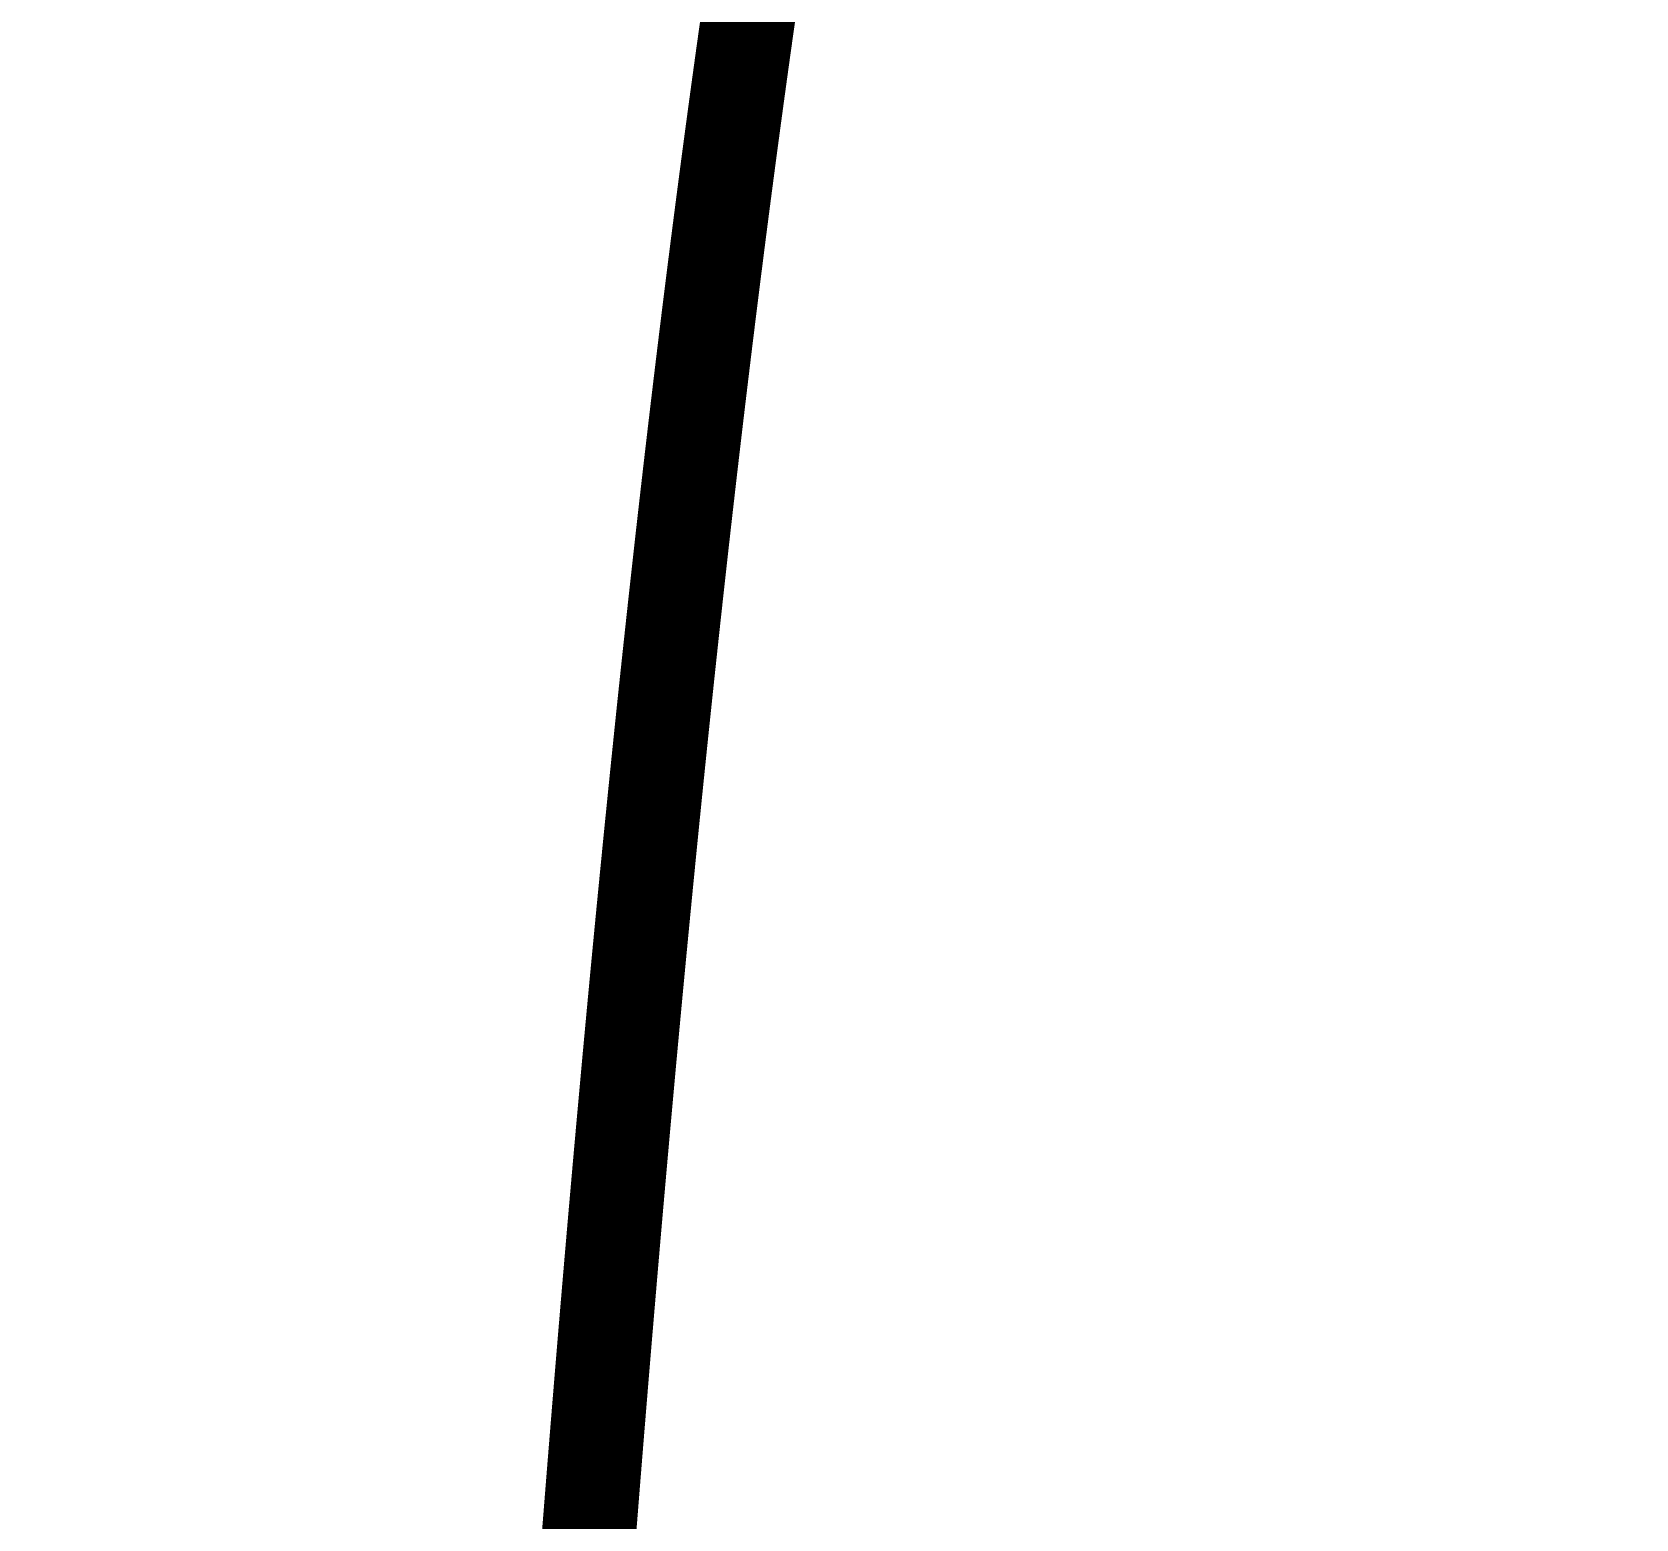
# Model space of a CAD drawing. Header units: inches. Extents: x -300 to 516, y -297 to 231.
# Drawn here: x -23.865 to -21.733, y -155.901 to -153.925 of the extents above; entities that cross this region are included whole.
import ezdxf

# ---------------------------------------------------------------- set-up
doc = ezdxf.new("R2010")
doc.units = ezdxf.units.IN
doc.header["$LTSCALE"] = 24
doc.header["$MEASUREMENT"] = 0
doc.layers.add('EXTERIOR DIMS', color=7, linetype='Continuous')
doc.layers.add('EXTERIOR ELEC EQUIP', color=190, linetype='Continuous')
doc.styles.get("Standard").update_dxf_attribs({"font": 'ARIALN.TTF'})
doc.dimstyles.get("Standard").update_dxf_attribs({"dimscale": 24, "dimtxt": 0.18, "dimasz": 0.18, "dimexe": 0.18, "dimexo": 0.0625, "dimgap": 0.09, "dimtad": 1, "dimdec": 4, "dimzin": 0, "dimdsep": 46, "dimlunit": 4, "dimtxsty": 'Standard', "dimcen": 0.09, "dimadec": 0, "dimazin": 0, "dimtfac": 1, "dimtdec": 4, "dimtofl": 0, "dimtmove": 0, "dimatfit": 3, "dimfxl": 0, "dimtolj": 1, "dimtzin": 0, "dimarcsym": 0})

# ---------------------------------------------------------------- blocks, each defined once
blk = doc.blocks.new('*D34')
at = {"layer": 'Defpoints', "color": 0, "transparency": 16777216}
for p in [(-82.9299, -75.3016), (-82.9299, -118.2971), (-15.7652, -155.5425)]:
    blk.add_point(p, dxfattribs=at)
at = {"layer": 'EXTERIOR DIMS', "color": 0, "lineweight": -2, "transparency": 16777216}
for p, q in [((-82.9299, -116.7971), (-82.9299, -70.9816)), ((-15.7652, -154.0425), (-15.7652, -70.9816)), ((-20.0852, -75.3016), (-78.6099, -75.3016))]:
    blk.add_line(p, q, dxfattribs=at)
at = {"layer": 'EXTERIOR DIMS', "color": 0, "transparency": 16777216}
for points in [[(-78.6099, -74.5816), (-78.6099, -76.0216), (-82.9299, -75.3016)], [(-20.0852, -74.5816), (-20.0852, -76.0216), (-15.7652, -75.3016)]]:
    blk.add_solid(points, dxfattribs=at)
at = {"layer": 'EXTERIOR DIMS', "color": 0, "transparency": 16777216, "insert": (-49.3476, -69.5706), "char_height": 4.32, "attachment_point": 5}
blk.add_mtext('\\A1;5\'-7 {\\H0.7x;\\S1/4;}"', dxfattribs=at)

msp = doc.modelspace()

# ---------------------------------------------------------------- linework, layer by layer
at = {"layer": 'EXTERIOR ELEC EQUIP', "color": 60, "const_width": 0.125}
msp.add_lwpolyline([(-23.12809, -155.9635), (-23.12798, -155.96211), (-23.12787, -155.96072), (-23.12776, -155.95934), (-23.12765, -155.95795), (-23.12755, -155.95656), (-23.12744, -155.95518), (-23.12733, -155.95379), (-23.12722, -155.9524), (-23.12711, -155.95102), (-23.127, -155.94963), (-23.12689, -155.94825), (-23.12678, -155.94686), (-23.12668, -155.94547), (-23.12657, -155.94409), (-23.12646, -155.9427), (-23.12635, -155.94132), (-23.12624, -155.93993), (-23.12613, -155.93855), (-23.12602, -155.93716), (-23.12591, -155.93578), (-23.1258, -155.93439), (-23.1257, -155.93301), (-23.12559, -155.93162), (-23.12548, -155.93024), (-23.12537, -155.92885), (-23.12526, -155.92747), (-23.12515, -155.92608), (-23.12504, -155.9247), (-23.12493, -155.92331), (-23.12482, -155.92193), (-23.12471, -155.92054), (-23.1246, -155.91916), (-23.12449, -155.91777), (-23.12438, -155.91639), (-23.12428, -155.91501), (-23.12417, -155.91362), (-23.12406, -155.91224), (-23.12395, -155.91085), (-23.12384, -155.90947), (-23.12373, -155.90809), (-23.12362, -155.9067), (-23.12351, -155.90532), (-23.1234, -155.90393), (-23.12329, -155.90255), (-23.12318, -155.90117), (-23.12307, -155.89978), (-23.12296, -155.8984), (-23.12285, -155.89702), (-23.12274, -155.89563), (-23.12263, -155.89425), (-23.12252, -155.89287), (-23.12241, -155.89149), (-23.1223, -155.8901), (-23.12219, -155.88872), (-23.12208, -155.88734), (-23.12197, -155.88595), (-23.12186, -155.88457), (-23.12175, -155.88319), (-23.12164, -155.88181), (-23.12153, -155.88042), (-23.12142, -155.87904), (-23.12131, -155.87766), (-23.1212, -155.87628), (-23.12109, -155.8749), (-23.12098, -155.87351), (-23.12087, -155.87213), (-23.12076, -155.87075), (-23.12065, -155.86937), (-23.12054, -155.86799), (-23.12043, -155.86661), (-23.12032, -155.86522), (-23.12021, -155.86384), (-23.1201, -155.86246), (-23.11999, -155.86108), (-23.11988, -155.8597), (-23.11977, -155.85832), (-23.11966, -155.85694), (-23.11954, -155.85555), (-23.11943, -155.85417), (-23.11932, -155.85279), (-23.11921, -155.85141), (-23.1191, -155.85003), (-23.11899, -155.84865), (-23.11888, -155.84727), (-23.11877, -155.84589), (-23.11866, -155.84451), (-23.11855, -155.84313), (-23.11844, -155.84175), (-23.11833, -155.84037), (-23.11822, -155.83899), (-23.1181, -155.83761), (-23.11799, -155.83623), (-23.11788, -155.83485), (-23.11777, -155.83347), (-23.11766, -155.83209), (-23.11755, -155.83071), (-23.11744, -155.82933), (-23.11733, -155.82795), (-23.11722, -155.82657), (-23.1171, -155.82519), (-23.11699, -155.82381), (-23.11688, -155.82243), (-23.11677, -155.82105), (-23.11666, -155.81967), (-23.11655, -155.81829), (-23.11644, -155.81692), (-23.11632, -155.81554), (-23.11621, -155.81416), (-23.1161, -155.81278), (-23.11599, -155.8114), (-23.11588, -155.81002), (-23.11577, -155.80864), (-23.11565, -155.80727), (-23.11554, -155.80589), (-23.11543, -155.80451), (-23.11532, -155.80313), (-23.11521, -155.80175), (-23.1151, -155.80037), (-23.11498, -155.799), (-23.11487, -155.79762), (-23.11476, -155.79624), (-23.11465, -155.79486), (-23.11454, -155.79349), (-23.11442, -155.79211), (-23.11431, -155.79073), (-23.1142, -155.78935), (-23.11409, -155.78798), (-23.11398, -155.7866), (-23.11386, -155.78522), (-23.11375, -155.78384), (-23.11364, -155.78247), (-23.11353, -155.78109), (-23.11342, -155.77971), (-23.1133, -155.77834), (-23.11319, -155.77696), (-23.11308, -155.77558), (-23.11297, -155.77421), (-23.11285, -155.77283), (-23.11274, -155.77145), (-23.11263, -155.77008), (-23.11252, -155.7687), (-23.1124, -155.76732), (-23.11229, -155.76595), (-23.11218, -155.76457), (-23.11207, -155.7632), (-23.11195, -155.76182), (-23.11184, -155.76044), (-23.11173, -155.75907), (-23.11162, -155.75769), (-23.1115, -155.75632), (-23.11139, -155.75494), (-23.11128, -155.75357), (-23.11116, -155.75219), (-23.11105, -155.75081), (-23.11094, -155.74944), (-23.11083, -155.74806), (-23.11071, -155.74669), (-23.1106, -155.74531), (-23.11049, -155.74394), (-23.11037, -155.74256), (-23.11026, -155.74119), (-23.11015, -155.73981), (-23.11003, -155.73844), (-23.10992, -155.73707), (-23.10981, -155.73569), (-23.1097, -155.73432), (-23.10958, -155.73294), (-23.10947, -155.73157), (-23.10936, -155.73019), (-23.10924, -155.72882), (-23.10913, -155.72745), (-23.10902, -155.72607), (-23.1089, -155.7247), (-23.10879, -155.72332), (-23.10867, -155.72195), (-23.10856, -155.72058), (-23.10845, -155.7192), (-23.10833, -155.71783), (-23.10822, -155.71646), (-23.10811, -155.71508), (-23.10799, -155.71371), (-23.10788, -155.71234), (-23.10777, -155.71096), (-23.10765, -155.70959), (-23.10754, -155.70822), (-23.10742, -155.70684), (-23.10731, -155.70547), (-23.1072, -155.7041), (-23.10708, -155.70273), (-23.10697, -155.70135), (-23.10685, -155.69998), (-23.10674, -155.69861), (-23.10663, -155.69724), (-23.10651, -155.69586), (-23.1064, -155.69449), (-23.10628, -155.69312), (-23.10617, -155.69175), (-23.10606, -155.69038), (-23.10594, -155.689), (-23.10583, -155.68763), (-23.10571, -155.68626), (-23.1056, -155.68489), (-23.10548, -155.68352), (-23.10537, -155.68215), (-23.10526, -155.68077), (-23.10514, -155.6794), (-23.10503, -155.67803), (-23.10491, -155.67666), (-23.1048, -155.67529), (-23.10468, -155.67392), (-23.10457, -155.67255), (-23.10445, -155.67118), (-23.10434, -155.66981), (-23.10422, -155.66843), (-23.10411, -155.66706), (-23.10399, -155.66569), (-23.10388, -155.66432), (-23.10377, -155.66295), (-23.10365, -155.66158), (-23.10354, -155.66021), (-23.10342, -155.65884), (-23.10331, -155.65747), (-23.10319, -155.6561), (-23.10308, -155.65473), (-23.10296, -155.65336), (-23.10285, -155.65199), (-23.10273, -155.65062), (-23.10262, -155.64925), (-23.1025, -155.64788), (-23.10238, -155.64651), (-23.10227, -155.64514), (-23.10215, -155.64377), (-23.10204, -155.64241), (-23.10192, -155.64104), (-23.10181, -155.63967), (-23.10169, -155.6383), (-23.10158, -155.63693), (-23.10146, -155.63556), (-23.10135, -155.63419), (-23.10123, -155.63282), (-23.10112, -155.63145), (-23.101, -155.63009), (-23.10088, -155.62872), (-23.10077, -155.62735), (-23.10065, -155.62598), (-23.10054, -155.62461), (-23.10042, -155.62324), (-23.10031, -155.62188), (-23.10019, -155.62051), (-23.10007, -155.61914), (-23.09996, -155.61777), (-23.09984, -155.6164), (-23.09973, -155.61504), (-23.09961, -155.61367), (-23.09949, -155.6123), (-23.09938, -155.61093), (-23.09926, -155.60957), (-23.09915, -155.6082), (-23.09903, -155.60683), (-23.09891, -155.60547), (-23.0988, -155.6041), (-23.09868, -155.60273), (-23.09857, -155.60136), (-23.09845, -155.6), (-23.09833, -155.59863), (-23.09822, -155.59726), (-23.0981, -155.5959), (-23.09798, -155.59453), (-23.09787, -155.59317), (-23.09775, -155.5918), (-23.09763, -155.59043), (-23.09752, -155.58907), (-23.0974, -155.5877), (-23.09728, -155.58633), (-23.09717, -155.58497), (-23.09705, -155.5836), (-23.09693, -155.58224), (-23.09682, -155.58087), (-23.0967, -155.57951), (-23.09658, -155.57814), (-23.09647, -155.57677), (-23.09635, -155.57541), (-23.09623, -155.57404), (-23.09612, -155.57268), (-23.096, -155.57131), (-23.09588, -155.56995), (-23.09577, -155.56858), (-23.09565, -155.56722), (-23.09553, -155.56585), (-23.09541, -155.56449), (-23.0953, -155.56312), (-23.09518, -155.56176), (-23.09506, -155.56039), (-23.09495, -155.55903), (-23.09483, -155.55767), (-23.09471, -155.5563), (-23.09459, -155.55494), (-23.09448, -155.55357), (-23.09436, -155.55221), (-23.09424, -155.55085), (-23.09412, -155.54948), (-23.09401, -155.54812), (-23.09389, -155.54675), (-23.09377, -155.54539), (-23.09365, -155.54403), (-23.09354, -155.54266), (-23.09342, -155.5413), (-23.0933, -155.53994), (-23.09318, -155.53857), (-23.09307, -155.53721), (-23.09295, -155.53585), (-23.09283, -155.53448), (-23.09271, -155.53312), (-23.09259, -155.53176), (-23.09248, -155.5304), (-23.09236, -155.52903), (-23.09224, -155.52767), (-23.09212, -155.52631), (-23.092, -155.52495), (-23.09189, -155.52358), (-23.09177, -155.52222), (-23.09165, -155.52086), (-23.09153, -155.5195), (-23.09141, -155.51814), (-23.09129, -155.51677), (-23.09118, -155.51541), (-23.09106, -155.51405), (-23.09094, -155.51269), (-23.09082, -155.51133), (-23.0907, -155.50996), (-23.09058, -155.5086), (-23.09047, -155.50724), (-23.09035, -155.50588), (-23.09023, -155.50452), (-23.09011, -155.50316), (-23.08999, -155.5018), (-23.08987, -155.50044), (-23.08975, -155.49908), (-23.08963, -155.49771), (-23.08952, -155.49635), (-23.0894, -155.49499), (-23.08928, -155.49363), (-23.08916, -155.49227), (-23.08904, -155.49091), (-23.08892, -155.48955), (-23.0888, -155.48819), (-23.08868, -155.48683), (-23.08856, -155.48547), (-23.08845, -155.48411), (-23.08833, -155.48275), (-23.08821, -155.48139), (-23.08809, -155.48003), (-23.08797, -155.47867), (-23.08785, -155.47731), (-23.08773, -155.47595), (-23.08761, -155.47459), (-23.08749, -155.47323), (-23.08737, -155.47187), (-23.08725, -155.47052), (-23.08713, -155.46916), (-23.08701, -155.4678), (-23.08689, -155.46644), (-23.08677, -155.46508), (-23.08666, -155.46372), (-23.08654, -155.46236), (-23.08642, -155.461), (-23.0863, -155.45965), (-23.08618, -155.45829), (-23.08606, -155.45693), (-23.08594, -155.45557), (-23.08582, -155.45421), (-23.0857, -155.45285), (-23.08558, -155.4515), (-23.08546, -155.45014), (-23.08534, -155.44878), (-23.08522, -155.44742), (-23.0851, -155.44606), (-23.08498, -155.44471), (-23.08486, -155.44335), (-23.08474, -155.44199), (-23.08462, -155.44063), (-23.0845, -155.43928), (-23.08438, -155.43792), (-23.08426, -155.43656), (-23.08414, -155.43521), (-23.08402, -155.43385), (-23.0839, -155.43249), (-23.08377, -155.43114), (-23.08365, -155.42978), (-23.08353, -155.42842), (-23.08341, -155.42707), (-23.08329, -155.42571), (-23.08317, -155.42435), (-23.08305, -155.423), (-23.08293, -155.42164), (-23.08281, -155.42028), (-23.08269, -155.41893), (-23.08257, -155.41757), (-23.08245, -155.41622), (-23.08233, -155.41486), (-23.08221, -155.4135), (-23.08209, -155.41215), (-23.08196, -155.41079), (-23.08184, -155.40944), (-23.08172, -155.40808), (-23.0816, -155.40673), (-23.08148, -155.40537), (-23.08136, -155.40402), (-23.08124, -155.40266), (-23.08112, -155.40131), (-23.081, -155.39995), (-23.08087, -155.3986), (-23.08075, -155.39724), (-23.08063, -155.39589), (-23.08051, -155.39453), (-23.08039, -155.39318), (-23.08027, -155.39182), (-23.08015, -155.39047), (-23.08002, -155.38912), (-23.0799, -155.38776), (-23.07978, -155.38641), (-23.07966, -155.38505), (-23.07954, -155.3837), (-23.07942, -155.38235), (-23.07929, -155.38099), (-23.07917, -155.37964), (-23.07905, -155.37829), (-23.07893, -155.37693), (-23.07881, -155.37558), (-23.07869, -155.37422), (-23.07856, -155.37287), (-23.07844, -155.37152), (-23.07832, -155.37017), (-23.0782, -155.36881), (-23.07808, -155.36746), (-23.07795, -155.36611), (-23.07783, -155.36475), (-23.07771, -155.3634), (-23.07759, -155.36205), (-23.07746, -155.3607), (-23.07734, -155.35934), (-23.07722, -155.35799), (-23.0771, -155.35664), (-23.07698, -155.35529), (-23.07685, -155.35394), (-23.07673, -155.35258), (-23.07661, -155.35123), (-23.07649, -155.34988), (-23.07636, -155.34853), (-23.07624, -155.34718), (-23.07612, -155.34583), (-23.07599, -155.34447), (-23.07587, -155.34312), (-23.07575, -155.34177), (-23.07563, -155.34042), (-23.0755, -155.33907), (-23.07538, -155.33772), (-23.07526, -155.33637), (-23.07514, -155.33502), (-23.07501, -155.33367), (-23.07489, -155.33231), (-23.07477, -155.33096), (-23.07464, -155.32961), (-23.07452, -155.32826), (-23.0744, -155.32691), (-23.07427, -155.32556), (-23.07415, -155.32421), (-23.07403, -155.32286), (-23.0739, -155.32151), (-23.07378, -155.32016), (-23.07366, -155.31881), (-23.07353, -155.31746), (-23.07341, -155.31611), (-23.07329, -155.31476), (-23.07316, -155.31341), (-23.07304, -155.31206), (-23.07292, -155.31072), (-23.07279, -155.30937), (-23.07267, -155.30802), (-23.07255, -155.30667), (-23.07242, -155.30532), (-23.0723, -155.30397), (-23.07217, -155.30262), (-23.07205, -155.30127), (-23.07193, -155.29992), (-23.0718, -155.29858), (-23.07168, -155.29723), (-23.07155, -155.29588), (-23.07143, -155.29453), (-23.07131, -155.29318), (-23.07118, -155.29183), (-23.07106, -155.29049), (-23.07093, -155.28914), (-23.07081, -155.28779), (-23.07069, -155.28644), (-23.07056, -155.28509), (-23.07044, -155.28375), (-23.07031, -155.2824), (-23.07019, -155.28105), (-23.07006, -155.2797), (-23.06994, -155.27836), (-23.06981, -155.27701), (-23.06969, -155.27566), (-23.06957, -155.27432), (-23.06944, -155.27297), (-23.06932, -155.27162), (-23.06919, -155.27028), (-23.06907, -155.26893), (-23.06894, -155.26758), (-23.06882, -155.26624), (-23.06869, -155.26489), (-23.06857, -155.26354), (-23.06844, -155.2622), (-23.06832, -155.26085), (-23.06819, -155.2595), (-23.06807, -155.25816), (-23.06794, -155.25681), (-23.06782, -155.25547), (-23.06769, -155.25412), (-23.06757, -155.25278), (-23.06744, -155.25143), (-23.06732, -155.25008), (-23.06719, -155.24874), (-23.06707, -155.24739), (-23.06694, -155.24605), (-23.06682, -155.2447), (-23.06669, -155.24336), (-23.06656, -155.24201), (-23.06644, -155.24067), (-23.06631, -155.23932), (-23.06619, -155.23798), (-23.06606, -155.23663), (-23.06594, -155.23529), (-23.06581, -155.23395), (-23.06569, -155.2326), (-23.06556, -155.23126), (-23.06543, -155.22991), (-23.06531, -155.22857), (-23.06518, -155.22722), (-23.06506, -155.22588), (-23.06493, -155.22454), (-23.0648, -155.22319), (-23.06468, -155.22185), (-23.06455, -155.22051), (-23.06443, -155.21916), (-23.0643, -155.21782), (-23.06417, -155.21648), (-23.06405, -155.21513), (-23.06392, -155.21379), (-23.06379, -155.21245), (-23.06367, -155.2111), (-23.06354, -155.20976), (-23.06342, -155.20842), (-23.06329, -155.20708), (-23.06316, -155.20573), (-23.06304, -155.20439), (-23.06291, -155.20305), (-23.06278, -155.20171), (-23.06266, -155.20036), (-23.06253, -155.19902), (-23.0624, -155.19768), (-23.06228, -155.19634), (-23.06215, -155.195), (-23.06202, -155.19365), (-23.0619, -155.19231), (-23.06177, -155.19097), (-23.06164, -155.18963), (-23.06151, -155.18829), (-23.06139, -155.18695), (-23.06126, -155.1856), (-23.06113, -155.18426), (-23.06101, -155.18292), (-23.06088, -155.18158), (-23.06075, -155.18024), (-23.06062, -155.1789), (-23.0605, -155.17756), (-23.06037, -155.17622), (-23.06024, -155.17488), (-23.06012, -155.17354), (-23.05999, -155.1722), (-23.05986, -155.17086), (-23.05973, -155.16952), (-23.05961, -155.16818), (-23.05948, -155.16684), (-23.05935, -155.1655), (-23.05922, -155.16416), (-23.05909, -155.16282), (-23.05897, -155.16148), (-23.05884, -155.16014), (-23.05871, -155.1588), (-23.05858, -155.15746), (-23.05846, -155.15612), (-23.05833, -155.15478), (-23.0582, -155.15344), (-23.05807, -155.1521), (-23.05794, -155.15076), (-23.05782, -155.14942), (-23.05769, -155.14809), (-23.05756, -155.14675), (-23.05743, -155.14541), (-23.0573, -155.14407), (-23.05717, -155.14273), (-23.05705, -155.14139), (-23.05692, -155.14005), (-23.05679, -155.13872), (-23.05666, -155.13738), (-23.05653, -155.13604), (-23.0564, -155.1347), (-23.05628, -155.13336), (-23.05615, -155.13203), (-23.05602, -155.13069), (-23.05589, -155.12935), (-23.05576, -155.12801), (-23.05563, -155.12668), (-23.0555, -155.12534), (-23.05537, -155.124), (-23.05525, -155.12267), (-23.05512, -155.12133), (-23.05499, -155.11999), (-23.05486, -155.11865), (-23.05473, -155.11732), (-23.0546, -155.11598), (-23.05447, -155.11464), (-23.05434, -155.11331), (-23.05421, -155.11197), (-23.05408, -155.11064), (-23.05395, -155.1093), (-23.05382, -155.10796), (-23.0537, -155.10663), (-23.05357, -155.10529), (-23.05344, -155.10396), (-23.05331, -155.10262), (-23.05318, -155.10128), (-23.05305, -155.09995), (-23.05292, -155.09861), (-23.05279, -155.09728), (-23.05266, -155.09594), (-23.05253, -155.09461), (-23.0524, -155.09327), (-23.05227, -155.09194), (-23.05214, -155.0906), (-23.05201, -155.08927), (-23.05188, -155.08793), (-23.05175, -155.0866), (-23.05162, -155.08526), (-23.05149, -155.08393), (-23.05136, -155.08259), (-23.05123, -155.08126), (-23.0511, -155.07993), (-23.05097, -155.07859), (-23.05084, -155.07726), (-23.05071, -155.07592), (-23.05058, -155.07459), (-23.05045, -155.07326), (-23.05032, -155.07192), (-23.05019, -155.07059), (-23.05006, -155.06925), (-23.04993, -155.06792), (-23.0498, -155.06659), (-23.04967, -155.06525), (-23.04953, -155.06392), (-23.0494, -155.06259), (-23.04927, -155.06126), (-23.04914, -155.05992), (-23.04901, -155.05859), (-23.04888, -155.05726), (-23.04875, -155.05592), (-23.04862, -155.05459), (-23.04849, -155.05326), (-23.04836, -155.05193), (-23.04823, -155.0506), (-23.04809, -155.04926), (-23.04796, -155.04793), (-23.04783, -155.0466), (-23.0477, -155.04527), (-23.04757, -155.04394), (-23.04744, -155.0426), (-23.04731, -155.04127), (-23.04718, -155.03994), (-23.04704, -155.03861), (-23.04691, -155.03728), (-23.04678, -155.03595), (-23.04665, -155.03462), (-23.04652, -155.03328), (-23.04639, -155.03195), (-23.04626, -155.03062), (-23.04612, -155.02929), (-23.04599, -155.02796), (-23.04586, -155.02663), (-23.04573, -155.0253), (-23.0456, -155.02397), (-23.04546, -155.02264), (-23.04533, -155.02131), (-23.0452, -155.01998), (-23.04507, -155.01865), (-23.04494, -155.01732), (-23.0448, -155.01599), (-23.04467, -155.01466), (-23.04454, -155.01333), (-23.04441, -155.012), (-23.04428, -155.01067), (-23.04414, -155.00934), (-23.04401, -155.00801), (-23.04388, -155.00668), (-23.04375, -155.00535), (-23.04361, -155.00402), (-23.04348, -155.0027), (-23.04335, -155.00137), (-23.04322, -155.00004), (-23.04308, -154.99871), (-23.04295, -154.99738), (-23.04282, -154.99605), (-23.04269, -154.99472), (-23.04255, -154.9934), (-23.04242, -154.99207), (-23.04229, -154.99074), (-23.04215, -154.98941), (-23.04202, -154.98808), (-23.04189, -154.98676), (-23.04175, -154.98543), (-23.04162, -154.9841), (-23.04149, -154.98277), (-23.04136, -154.98145), (-23.04122, -154.98012), (-23.04109, -154.97879), (-23.04096, -154.97746), (-23.04082, -154.97614), (-23.04069, -154.97481), (-23.04056, -154.97348), (-23.04042, -154.97216), (-23.04029, -154.97083), (-23.04015, -154.9695), (-23.04002, -154.96818), (-23.03989, -154.96685), (-23.03975, -154.96552), (-23.03962, -154.9642), (-23.03949, -154.96287), (-23.03935, -154.96154), (-23.03922, -154.96022), (-23.03908, -154.95889), (-23.03895, -154.95757), (-23.03882, -154.95624), (-23.03868, -154.95492), (-23.03855, -154.95359), (-23.03841, -154.95226), (-23.03828, -154.95094), (-23.03815, -154.94961), (-23.03801, -154.94829), (-23.03788, -154.94696), (-23.03774, -154.94564), (-23.03761, -154.94431), (-23.03747, -154.94299), (-23.03734, -154.94166), (-23.03721, -154.94034), (-23.03707, -154.93902), (-23.03694, -154.93769), (-23.0368, -154.93637), (-23.03667, -154.93504), (-23.03653, -154.93372), (-23.0364, -154.93239), (-23.03626, -154.93107), (-23.03613, -154.92975), (-23.03599, -154.92842), (-23.03586, -154.9271), (-23.03572, -154.92578), (-23.03559, -154.92445), (-23.03545, -154.92313), (-23.03532, -154.92181), (-23.03518, -154.92048), (-23.03505, -154.91916), (-23.03491, -154.91784), (-23.03478, -154.91651), (-23.03464, -154.91519), (-23.03451, -154.91387), (-23.03437, -154.91254), (-23.03424, -154.91122), (-23.0341, -154.9099), (-23.03397, -154.90858), (-23.03383, -154.90726), (-23.03369, -154.90593), (-23.03356, -154.90461), (-23.03342, -154.90329), (-23.03329, -154.90197), (-23.03315, -154.90065), (-23.03302, -154.89932), (-23.03288, -154.898), (-23.03274, -154.89668), (-23.03261, -154.89536), (-23.03247, -154.89404), (-23.03234, -154.89272), (-23.0322, -154.8914), (-23.03206, -154.89007), (-23.03193, -154.88875), (-23.03179, -154.88743), (-23.03166, -154.88611), (-23.03152, -154.88479), (-23.03138, -154.88347), (-23.03125, -154.88215), (-23.03111, -154.88083), (-23.03097, -154.87951), (-23.03084, -154.87819), (-23.0307, -154.87687), (-23.03056, -154.87555), (-23.03043, -154.87423), (-23.03029, -154.87291), (-23.03015, -154.87159), (-23.03002, -154.87027), (-23.02988, -154.86895), (-23.02974, -154.86763), (-23.02961, -154.86631), (-23.02947, -154.86499), (-23.02933, -154.86367), (-23.0292, -154.86236), (-23.02906, -154.86104), (-23.02892, -154.85972), (-23.02878, -154.8584), (-23.02865, -154.85708), (-23.02851, -154.85576), (-23.02837, -154.85444), (-23.02824, -154.85312), (-23.0281, -154.85181), (-23.02796, -154.85049), (-23.02782, -154.84917), (-23.02769, -154.84785), (-23.02755, -154.84653), (-23.02741, -154.84522), (-23.02727, -154.8439), (-23.02714, -154.84258), (-23.027, -154.84126), (-23.02686, -154.83995), (-23.02672, -154.83863), (-23.02658, -154.83731), (-23.02645, -154.83599), (-23.02631, -154.83468), (-23.02617, -154.83336), (-23.02603, -154.83204), (-23.02589, -154.83073), (-23.02576, -154.82941), (-23.02562, -154.82809), (-23.02548, -154.82678), (-23.02534, -154.82546), (-23.0252, -154.82415), (-23.02507, -154.82283), (-23.02493, -154.82151), (-23.02479, -154.8202), (-23.02465, -154.81888), (-23.02451, -154.81757), (-23.02437, -154.81625), (-23.02423, -154.81493), (-23.0241, -154.81362), (-23.02396, -154.8123), (-23.02382, -154.81099), (-23.02368, -154.80967), (-23.02354, -154.80836), (-23.0234, -154.80704), (-23.02326, -154.80573), (-23.02312, -154.80441), (-23.02299, -154.8031), (-23.02285, -154.80178), (-23.02271, -154.80047), (-23.02257, -154.79915), (-23.02243, -154.79784), (-23.02229, -154.79653), (-23.02215, -154.79521), (-23.02201, -154.7939), (-23.02187, -154.79258), (-23.02173, -154.79127), (-23.02159, -154.78996), (-23.02145, -154.78864), (-23.02131, -154.78733), (-23.02117, -154.78602), (-23.02104, -154.7847), (-23.0209, -154.78339), (-23.02076, -154.78208), (-23.02062, -154.78076), (-23.02048, -154.77945), (-23.02034, -154.77814), (-23.0202, -154.77682), (-23.02006, -154.77551), (-23.01992, -154.7742), (-23.01978, -154.77289), (-23.01964, -154.77157), (-23.0195, -154.77026), (-23.01936, -154.76895), (-23.01922, -154.76764), (-23.01908, -154.76633), (-23.01894, -154.76501), (-23.0188, -154.7637), (-23.01866, -154.76239), (-23.01851, -154.76108), (-23.01837, -154.75977), (-23.01823, -154.75846), (-23.01809, -154.75714), (-23.01795, -154.75583), (-23.01781, -154.75452), (-23.01767, -154.75321), (-23.01753, -154.7519), (-23.01739, -154.75059), (-23.01725, -154.74928), (-23.01711, -154.74797), (-23.01697, -154.74666), (-23.01683, -154.74535), (-23.01669, -154.74404), (-23.01654, -154.74273), (-23.0164, -154.74142), (-23.01626, -154.74011), (-23.01612, -154.7388), (-23.01598, -154.73749), (-23.01584, -154.73618), (-23.0157, -154.73487), (-23.01556, -154.73356), (-23.01541, -154.73225), (-23.01527, -154.73094), (-23.01513, -154.72963), (-23.01499, -154.72832), (-23.01485, -154.72701), (-23.01471, -154.7257), (-23.01456, -154.72439), (-23.01442, -154.72308), (-23.01428, -154.72178), (-23.01414, -154.72047), (-23.014, -154.71916), (-23.01386, -154.71785), (-23.01371, -154.71654), (-23.01357, -154.71523), (-23.01343, -154.71393), (-23.01329, -154.71262), (-23.01315, -154.71131), (-23.013, -154.71), (-23.01286, -154.70869), (-23.01272, -154.70739), (-23.01258, -154.70608), (-23.01243, -154.70477), (-23.01229, -154.70346), (-23.01215, -154.70216), (-23.01201, -154.70085), (-23.01186, -154.69954), (-23.01172, -154.69824), (-23.01158, -154.69693), (-23.01144, -154.69562), (-23.01129, -154.69432), (-23.01115, -154.69301), (-23.01101, -154.6917), (-23.01087, -154.6904), (-23.01072, -154.68909), (-23.01058, -154.68778), (-23.01044, -154.68648), (-23.01029, -154.68517), (-23.01015, -154.68387), (-23.01001, -154.68256), (-23.00986, -154.68125), (-23.00972, -154.67995), (-23.00958, -154.67864), (-23.00943, -154.67734), (-23.00929, -154.67603), (-23.00915, -154.67473), (-23.009, -154.67342), (-23.00886, -154.67212), (-23.00872, -154.67081), (-23.00857, -154.66951), (-23.00843, -154.6682), (-23.00829, -154.6669), (-23.00814, -154.6656), (-23.008, -154.66429), (-23.00785, -154.66299), (-23.00771, -154.66168), (-23.00757, -154.66038), (-23.00742, -154.65907), (-23.00728, -154.65777), (-23.00713, -154.65647), (-23.00699, -154.65516), (-23.00685, -154.65386), (-23.0067, -154.65256), (-23.00656, -154.65125), (-23.00641, -154.64995), (-23.00627, -154.64865), (-23.00612, -154.64734), (-23.00598, -154.64604), (-23.00584, -154.64474), (-23.00569, -154.64344), (-23.00555, -154.64213), (-23.0054, -154.64083), (-23.00526, -154.63953), (-23.00511, -154.63823), (-23.00497, -154.63692), (-23.00482, -154.63562), (-23.00468, -154.63432), (-23.00453, -154.63302), (-23.00439, -154.63171), (-23.00424, -154.63041), (-23.0041, -154.62911), (-23.00395, -154.62781), (-23.00381, -154.62651), (-23.00366, -154.62521), (-23.00352, -154.62391), (-23.00337, -154.6226), (-23.00323, -154.6213), (-23.00308, -154.62), (-23.00294, -154.6187), (-23.00279, -154.6174), (-23.00264, -154.6161), (-23.0025, -154.6148), (-23.00235, -154.6135), (-23.00221, -154.6122), (-23.00206, -154.6109), (-23.00192, -154.6096), (-23.00177, -154.6083), (-23.00162, -154.607), (-23.00148, -154.6057), (-23.00133, -154.6044), (-23.00119, -154.6031), (-23.00104, -154.6018), (-23.00089, -154.6005), (-23.00075, -154.5992), (-23.0006, -154.5979), (-23.00046, -154.5966), (-23.00031, -154.5953), (-23.00016, -154.59401), (-23.00002, -154.59271), (-22.99987, -154.59141), (-22.99972, -154.59011), (-22.99958, -154.58881), (-22.99943, -154.58751), (-22.99928, -154.58621), (-22.99914, -154.58492), (-22.99899, -154.58362), (-22.99884, -154.58232), (-22.9987, -154.58102), (-22.99855, -154.57972), (-22.9984, -154.57843), (-22.99826, -154.57713), (-22.99811, -154.57583), (-22.99796, -154.57453), (-22.99781, -154.57324), (-22.99767, -154.57194), (-22.99752, -154.57064), (-22.99737, -154.56935), (-22.99723, -154.56805), (-22.99708, -154.56675), (-22.99693, -154.56546), (-22.99678, -154.56416), (-22.99664, -154.56286), (-22.99649, -154.56157), (-22.99634, -154.56027), (-22.99619, -154.55897), (-22.99605, -154.55768), (-22.9959, -154.55638), (-22.99575, -154.55509), (-22.9956, -154.55379), (-22.99545, -154.55249), (-22.99531, -154.5512), (-22.99516, -154.5499), (-22.99501, -154.54861), (-22.99486, -154.54731), (-22.99471, -154.54602), (-22.99457, -154.54472), (-22.99442, -154.54343), (-22.99427, -154.54213), (-22.99412, -154.54084), (-22.99397, -154.53954), (-22.99382, -154.53825), (-22.99368, -154.53695), (-22.99353, -154.53566), (-22.99338, -154.53437), (-22.99323, -154.53307), (-22.99308, -154.53178), (-22.99293, -154.53048), (-22.99278, -154.52919), (-22.99264, -154.5279), (-22.99249, -154.5266), (-22.99234, -154.52531), (-22.99219, -154.52402), (-22.99204, -154.52272), (-22.99189, -154.52143), (-22.99174, -154.52014), (-22.99159, -154.51884), (-22.99144, -154.51755), (-22.99129, -154.51626), (-22.99114, -154.51496), (-22.991, -154.51367), (-22.99085, -154.51238), (-22.9907, -154.51109), (-22.99055, -154.50979), (-22.9904, -154.5085), (-22.99025, -154.50721), (-22.9901, -154.50592), (-22.98995, -154.50463), (-22.9898, -154.50333), (-22.98965, -154.50204), (-22.9895, -154.50075), (-22.98935, -154.49946), (-22.9892, -154.49817), (-22.98905, -154.49688), (-22.9889, -154.49559), (-22.98875, -154.4943), (-22.9886, -154.493), (-22.98845, -154.49171), (-22.9883, -154.49042), (-22.98815, -154.48913), (-22.988, -154.48784), (-22.98785, -154.48655), (-22.9877, -154.48526), (-22.98755, -154.48397), (-22.9874, -154.48268), (-22.98725, -154.48139), (-22.9871, -154.4801), (-22.98694, -154.47881), (-22.98679, -154.47752), (-22.98664, -154.47623), (-22.98649, -154.47494), (-22.98634, -154.47365), (-22.98619, -154.47236), (-22.98604, -154.47107), (-22.98589, -154.46978), (-22.98574, -154.4685), (-22.98559, -154.46721), (-22.98544, -154.46592), (-22.98528, -154.46463), (-22.98513, -154.46334), (-22.98498, -154.46205), (-22.98483, -154.46076), (-22.98468, -154.45948), (-22.98453, -154.45819), (-22.98438, -154.4569), (-22.98422, -154.45561), (-22.98407, -154.45432), (-22.98392, -154.45304), (-22.98377, -154.45175), (-22.98362, -154.45046), (-22.98347, -154.44917), (-22.98331, -154.44789), (-22.98316, -154.4466), (-22.98301, -154.44531), (-22.98286, -154.44403), (-22.98271, -154.44274), (-22.98255, -154.44145), (-22.9824, -154.44017), (-22.98225, -154.43888), (-22.9821, -154.43759), (-22.98194, -154.43631), (-22.98179, -154.43502), (-22.98164, -154.43373), (-22.98149, -154.43245), (-22.98133, -154.43116), (-22.98118, -154.42988), (-22.98103, -154.42859), (-22.98088, -154.4273), (-22.98072, -154.42602), (-22.98057, -154.42473), (-22.98042, -154.42345), (-22.98027, -154.42216), (-22.98011, -154.42088), (-22.97996, -154.41959), (-22.97981, -154.41831), (-22.97965, -154.41702), (-22.9795, -154.41574), (-22.97935, -154.41445), (-22.97919, -154.41317), (-22.97904, -154.41188), (-22.97889, -154.4106), (-22.97873, -154.40932), (-22.97858, -154.40803), (-22.97843, -154.40675), (-22.97827, -154.40546), (-22.97812, -154.40418), (-22.97797, -154.4029), (-22.97781, -154.40161), (-22.97766, -154.40033), (-22.97751, -154.39905), (-22.97735, -154.39776), (-22.9772, -154.39648), (-22.97704, -154.3952), (-22.97689, -154.39391), (-22.97674, -154.39263), (-22.97658, -154.39135), (-22.97643, -154.39007), (-22.97627, -154.38878), (-22.97612, -154.3875), (-22.97596, -154.38622), (-22.97581, -154.38494), (-22.97566, -154.38366), (-22.9755, -154.38237), (-22.97535, -154.38109), (-22.97519, -154.37981), (-22.97504, -154.37853), (-22.97488, -154.37725), (-22.97473, -154.37597), (-22.97457, -154.37468), (-22.97442, -154.3734), (-22.97426, -154.37212), (-22.97411, -154.37084), (-22.97395, -154.36956), (-22.9738, -154.36828), (-22.97364, -154.367), (-22.97349, -154.36572), (-22.97333, -154.36444), (-22.97318, -154.36316), (-22.97302, -154.36188), (-22.97287, -154.3606), (-22.97271, -154.35932), (-22.97256, -154.35804), (-22.9724, -154.35676), (-22.97225, -154.35548), (-22.97209, -154.3542), (-22.97194, -154.35292), (-22.97178, -154.35164), (-22.97162, -154.35036), (-22.97147, -154.34908), (-22.97131, -154.3478), (-22.97116, -154.34652), (-22.971, -154.34524), (-22.97084, -154.34396), (-22.97069, -154.34269), (-22.97053, -154.34141), (-22.97038, -154.34013), (-22.97022, -154.33885), (-22.97006, -154.33757), (-22.96991, -154.33629), (-22.96975, -154.33502), (-22.96959, -154.33374), (-22.96944, -154.33246), (-22.96928, -154.33118), (-22.96913, -154.32991), (-22.96897, -154.32863), (-22.96881, -154.32735), (-22.96866, -154.32607), (-22.9685, -154.3248), (-22.96834, -154.32352), (-22.96818, -154.32224), (-22.96803, -154.32097), (-22.96787, -154.31969), (-22.96771, -154.31841), (-22.96756, -154.31714), (-22.9674, -154.31586), (-22.96724, -154.31458), (-22.96709, -154.31331), (-22.96693, -154.31203), (-22.96677, -154.31076), (-22.96661, -154.30948), (-22.96646, -154.3082), (-22.9663, -154.30693), (-22.96614, -154.30565), (-22.96598, -154.30438), (-22.96583, -154.3031), (-22.96567, -154.30183), (-22.96551, -154.30055), (-22.96535, -154.29928), (-22.96519, -154.298), (-22.96504, -154.29673), (-22.96488, -154.29545), (-22.96472, -154.29418), (-22.96456, -154.2929), (-22.9644, -154.29163), (-22.96425, -154.29035), (-22.96409, -154.28908), (-22.96393, -154.28781), (-22.96377, -154.28653), (-22.96361, -154.28526), (-22.96345, -154.28398), (-22.9633, -154.28271), (-22.96314, -154.28144), (-22.96298, -154.28016), (-22.96282, -154.27889), (-22.96266, -154.27762), (-22.9625, -154.27634), (-22.96234, -154.27507), (-22.96219, -154.2738), (-22.96203, -154.27253), (-22.96187, -154.27125), (-22.96171, -154.26998), (-22.96155, -154.26871), (-22.96139, -154.26744), (-22.96123, -154.26616), (-22.96107, -154.26489), (-22.96091, -154.26362), (-22.96075, -154.26235), (-22.96059, -154.26108), (-22.96043, -154.25981), (-22.96027, -154.25853), (-22.96012, -154.25726), (-22.95996, -154.25599), (-22.9598, -154.25472), (-22.95964, -154.25345), (-22.95948, -154.25218), (-22.95932, -154.25091), (-22.95916, -154.24964), (-22.959, -154.24837), (-22.95884, -154.24709), (-22.95868, -154.24582), (-22.95852, -154.24455), (-22.95836, -154.24328), (-22.9582, -154.24201), (-22.95804, -154.24074), (-22.95788, -154.23947), (-22.95772, -154.2382), (-22.95756, -154.23693), (-22.95739, -154.23566), (-22.95723, -154.2344), (-22.95707, -154.23313), (-22.95691, -154.23186), (-22.95675, -154.23059), (-22.95659, -154.22932), (-22.95643, -154.22805), (-22.95627, -154.22678), (-22.95611, -154.22551), (-22.95595, -154.22424), (-22.95579, -154.22298), (-22.95563, -154.22171), (-22.95546, -154.22044), (-22.9553, -154.21917), (-22.95514, -154.2179), (-22.95498, -154.21663), (-22.95482, -154.21537), (-22.95466, -154.2141), (-22.9545, -154.21283), (-22.95434, -154.21156), (-22.95417, -154.2103), (-22.95401, -154.20903), (-22.95385, -154.20776), (-22.95369, -154.2065), (-22.95353, -154.20523), (-22.95337, -154.20396), (-22.9532, -154.20269), (-22.95304, -154.20143), (-22.95288, -154.20016), (-22.95272, -154.1989), (-22.95256, -154.19763), (-22.95239, -154.19636), (-22.95223, -154.1951), (-22.95207, -154.19383), (-22.95191, -154.19257), (-22.95174, -154.1913), (-22.95158, -154.19003), (-22.95142, -154.18877), (-22.95126, -154.1875), (-22.95109, -154.18624), (-22.95093, -154.18497), (-22.95077, -154.18371), (-22.95061, -154.18244), (-22.95044, -154.18118), (-22.95028, -154.17991), (-22.95012, -154.17865), (-22.94996, -154.17738), (-22.94979, -154.17612), (-22.94963, -154.17486), (-22.94947, -154.17359), (-22.9493, -154.17233), (-22.94914, -154.17106), (-22.94898, -154.1698), (-22.94881, -154.16854), (-22.94865, -154.16727), (-22.94849, -154.16601), (-22.94832, -154.16474), (-22.94816, -154.16348), (-22.948, -154.16222), (-22.94783, -154.16096), (-22.94767, -154.15969), (-22.9475, -154.15843), (-22.94734, -154.15717), (-22.94718, -154.1559), (-22.94701, -154.15464), (-22.94685, -154.15338), (-22.94669, -154.15212), (-22.94652, -154.15085), (-22.94636, -154.14959), (-22.94619, -154.14833), (-22.94603, -154.14707), (-22.94586, -154.14581), (-22.9457, -154.14455), (-22.94554, -154.14328), (-22.94537, -154.14202), (-22.94521, -154.14076), (-22.94504, -154.1395), (-22.94488, -154.13824), (-22.94471, -154.13698), (-22.94455, -154.13572), (-22.94438, -154.13446), (-22.94422, -154.1332), (-22.94405, -154.13194), (-22.94389, -154.13068), (-22.94372, -154.12942), (-22.94356, -154.12815), (-22.94339, -154.12689), (-22.94323, -154.12563), (-22.94306, -154.12438), (-22.9429, -154.12312), (-22.94273, -154.12186), (-22.94257, -154.1206), (-22.9424, -154.11934), (-22.94224, -154.11808), (-22.94207, -154.11682), (-22.9419, -154.11556), (-22.94174, -154.1143), (-22.94157, -154.11304), (-22.94141, -154.11178), (-22.94124, -154.11052), (-22.94108, -154.10927), (-22.94091, -154.10801), (-22.94074, -154.10675), (-22.94058, -154.10549), (-22.94041, -154.10423), (-22.94025, -154.10298), (-22.94008, -154.10172), (-22.93991, -154.10046), (-22.93975, -154.0992), (-22.93958, -154.09794), (-22.93941, -154.09669), (-22.93925, -154.09543), (-22.93908, -154.09417), (-22.93891, -154.09292), (-22.93875, -154.09166), (-22.93858, -154.0904), (-22.93841, -154.08915), (-22.93825, -154.08789), (-22.93808, -154.08663), (-22.93791, -154.08538), (-22.93775, -154.08412), (-22.93758, -154.08286), (-22.93741, -154.08161), (-22.93724, -154.08035), (-22.93708, -154.0791), (-22.93691, -154.07784), (-22.93674, -154.07658), (-22.93657, -154.07533), (-22.93641, -154.07407), (-22.93624, -154.07282), (-22.93607, -154.07156), (-22.9359, -154.07031), (-22.93574, -154.06905), (-22.93557, -154.0678), (-22.9354, -154.06654), (-22.93523, -154.06529), (-22.93507, -154.06404), (-22.9349, -154.06278), (-22.93473, -154.06153), (-22.93456, -154.06027), (-22.93439, -154.05902), (-22.93423, -154.05777), (-22.93406, -154.05651), (-22.93389, -154.05526), (-22.93372, -154.054), (-22.93355, -154.05275), (-22.93338, -154.0515), (-22.93321, -154.05024), (-22.93305, -154.04899), (-22.93288, -154.04774), (-22.93271, -154.04649), (-22.93254, -154.04523), (-22.93237, -154.04398), (-22.9322, -154.04273), (-22.93203, -154.04148), (-22.93186, -154.04022), (-22.9317, -154.03897), (-22.93153, -154.03772), (-22.93136, -154.03647), (-22.93119, -154.03522), (-22.93102, -154.03396), (-22.93085, -154.03271), (-22.93068, -154.03146), (-22.93051, -154.03021), (-22.93034, -154.02896), (-22.93017, -154.02771), (-22.93, -154.02646), (-22.92983, -154.0252), (-22.92966, -154.02395), (-22.92949, -154.0227), (-22.92932, -154.02145), (-22.92915, -154.0202), (-22.92898, -154.01895), (-22.92881, -154.0177), (-22.92864, -154.01645), (-22.92847, -154.0152), (-22.9283, -154.01395), (-22.92813, -154.0127), (-22.92796, -154.01145), (-22.92779, -154.0102), (-22.92762, -154.00895), (-22.92745, -154.0077), (-22.92728, -154.00646), (-22.92711, -154.00521), (-22.92694, -154.00396), (-22.92677, -154.00271), (-22.9266, -154.00146), (-22.92643, -154.00021), (-22.92626, -153.99896), (-22.92608, -153.99771), (-22.92591, -153.99647), (-22.92574, -153.99522), (-22.92557, -153.99397), (-22.9254, -153.99272), (-22.92523, -153.99147), (-22.92506, -153.99023), (-22.92489, -153.98898), (-22.92472, -153.98773), (-22.92454, -153.98648), (-22.92437, -153.98524), (-22.9242, -153.98399), (-22.92403, -153.98274), (-22.92386, -153.9815), (-22.92369, -153.98025), (-22.92351, -153.979), (-22.92334, -153.97776), (-22.92317, -153.97651), (-22.923, -153.97526), (-22.92283, -153.97402), (-22.92265, -153.97277), (-22.92248, -153.97152), (-22.92231, -153.97028), (-22.92214, -153.96903), (-22.92197, -153.96779), (-22.92179, -153.96654), (-22.92162, -153.9653), (-22.92145, -153.96405), (-22.92128, -153.96281), (-22.9211, -153.96156), (-22.92093, -153.96032), (-22.92076, -153.95907), (-22.92058, -153.95783), (-22.92041, -153.95658), (-22.92024, -153.95534), (-22.92007, -153.95409), (-22.91989, -153.95285), (-22.91972, -153.95161), (-22.91955, -153.95036), (-22.91937, -153.94912), (-22.9192, -153.94787), (-22.91903, -153.94663), (-22.91885, -153.94539), (-22.91868, -153.94414), (-22.91851, -153.9429), (-22.91833, -153.94166), (-22.91816, -153.94041), (-22.91799, -153.93917), (-22.91781, -153.93793), (-22.91764, -153.93668), (-22.91746, -153.93544), (-22.91729, -153.9342), (-22.91712, -153.93296), (-22.91694, -153.93172), (-22.91677, -153.93047), (-22.91659, -153.92923), (-22.91642, -153.92799), (-22.91625, -153.92675), (-22.91607, -153.92551), (-22.9159, -153.92426), (-22.91572, -153.92302), (-22.91555, -153.92178), (-22.91537, -153.92054), (-22.9152, -153.9193), (-22.91502, -153.91806), (-22.91485, -153.91682), (-22.91468, -153.91558), (-22.9145, -153.91434), (-22.91433, -153.9131), (-22.91415, -153.91186), (-22.91398, -153.91061), (-22.9138, -153.90937), (-22.91363, -153.90813), (-22.91345, -153.90689), (-22.91328, -153.90565), (-22.9131, -153.90442), (-22.91292, -153.90318), (-22.91275, -153.90194), (-22.91257, -153.9007), (-22.9124, -153.89946), (-22.91222, -153.89822), (-22.91205, -153.89698), (-22.91187, -153.89574), (-22.9117, -153.8945), (-22.91152, -153.89326), (-22.91134, -153.89202), (-22.91117, -153.89079), (-22.91099, -153.88955), (-22.91082, -153.88831), (-22.91064, -153.88707), (-22.91046, -153.88583), (-22.91029, -153.8846), (-22.91011, -153.88336), (-22.90993, -153.88212), (-22.90976, -153.88088), (-22.90958, -153.87965), (-22.9094, -153.87841), (-22.90923, -153.87717), (-22.90905, -153.87593), (-22.90888, -153.8747), (-22.9087, -153.87346), (-22.90852, -153.87222), (-22.90834, -153.87099), (-22.90817, -153.86975), (-22.90799, -153.86852), (-22.90781, -153.86728), (-22.90764, -153.86604), (-22.90746, -153.86481), (-22.90728, -153.86357), (-22.9071, -153.86234), (-22.90693, -153.8611)], dxfattribs=at)

# ---------------------------------------------------------------- dimensions: what is measured, and where the dimension line sits
at = {"layer": 'EXTERIOR DIMS'}
dim = msp.add_linear_dim(base=(-82.92986, -75.30163), p1=(-15.76524, -155.5425), p2=(-82.92986, -118.2971), text='5\'-7 {\\H0.7x;\\S1/4;}"', dimstyle='Standard', dxfattribs=at)
dim.commit()
dim.dimension.update_dxf_attribs({"geometry": '*D34', "text_midpoint": (-49.34755, -69.5706)})

doc.saveas('drawing.dxf')
